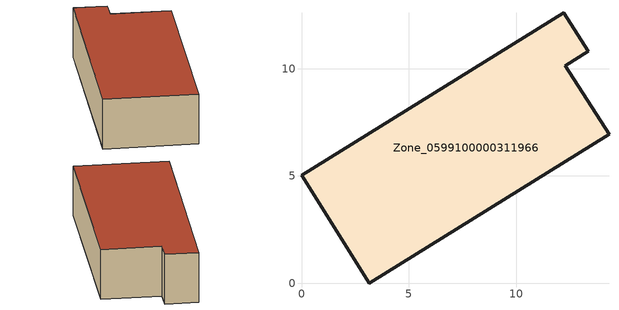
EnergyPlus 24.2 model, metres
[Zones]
Zone_0599100000311966
 floor ground (C_G): 3.15,0 0,5.03 12.22,12.61 13.35,10.81 12.29,10.14 14.32,6.95 z0
 wall outside (C_F): 13.35,10.81 12.22,12.61 0,5.03 3.15,0 14.32,6.95 12.29,10.14 13.35,10.81 z0:3.31
 roof outside (C_R): 14.32,6.95 12.29,10.14 13.35,10.81 12.22,12.61 0,5.03 3.15,0 z3.31
[BUILDING]
Pand.0599100000311966: North Axis=0; Terrain=City; Loads Convergence Tolerance Value=0.04; Temperature Convergence Tolerance Value=0.4; Solar Distribution=FullExterior; Maximum Number of Warmup Days=25; Minimum Number of Warmup Days=1
[Site:Location]
Rotterdam.The.Hague.AP_ZH_NLD Design_Conditions: Latitude=51.96; Longitude=4.45; Time Zone=1; Elevation=-4.5
[SITE:GROUNDTEMPERATURE:BUILDINGSURFACE]
18, 18, 18, 18, 18, 18, 18, 18, 18, 18, 18, 18
[MATERIAL] Thermal Absorptance=0.9; Solar Absorptance=0.7; Visible Absorptance=0.7
Name | Roughness | Thickness | Conductivity | Density | Specific Heat
G.TI.1946 | MediumSmooth | 0.15 | 1 | 540 | 1210
F.TI.1946 | Rough | 0.3 | 0.857143 | 1920 | 840
R.TI.1946 | MediumRough | 0.2 | 0.1 | 1500 | 1000
[CONSTRUCTION]
C_G: G.TI.1946
C_F: F.TI.1946
C_R: R.TI.1946
[ZONE]
Zone_0599100000311966: Type=1; Multiplier=1; Ceiling Height=Autocalculate; Volume=Autocalculate; Floor Area=autocalculate; Part of Total Floor Area=Yes
[ZONEINFILTRATION:DESIGNFLOWRATE]
Infil_Zone_0599100000311966: Zone or ZoneList or Space or SpaceList=Zone_0599100000311966; Schedule=AlwaysOn; Design Flow Rate Calculation Method=Flow/Area; Flow Rate per Floor Area=0.003; Constant Term Coefficient=1; Temperature Term Coefficient=0; Velocity Term Coefficient=0; Velocity Squared Term Coefficient=0
[HVACTEMPLATE:ZONE:IDEALLOADSAIRSYSTEM]
Zone_0599100000311966: Maximum Heating Supply Air Temperature=50; Minimum Cooling Supply Air Temperature=13; Maximum Heating Supply Air Humidity Ratio=0.0156; Minimum Cooling Supply Air Humidity Ratio=0.0077; Heating Limit=NoLimit; Cooling Limit=NoLimit; Dehumidification Control Type=ConstantSensibleHeatRatio; Cooling Sensible Heat Ratio=0.7; Dehumidification Setpoint=60; Humidification Control Type=None; Humidification Setpoint=30; Outdoor Air Method=None; Outdoor Air Flow Rate per Person=0.00944; Outdoor Air Flow Rate per Zone Floor Area=0; Outdoor Air Flow Rate per Zone=0; Demand Controlled Ventilation Type=None; Outdoor Air Economizer Type=NoEconomizer; Heat Recovery Type=None; Sensible Heat Recovery Effectiveness=0.7; Latent Heat Recovery Effectiveness=0.65
[ZONECONTROL:THERMOSTAT]
ThermostatControl_Zone_0599100000311966: Zone or ZoneList=Zone_0599100000311966; Control Type Schedule=DualSetpointControlType; Control 1=Thermostat_Zone_0599100000311966; Temperature Difference Between Cutout And Setpoint=0
[THERMOSTATSETPOINT:DUALSETPOINT]
Thermostat_Zone_0599100000311966: Heating Setpoint Temperature Schedule=HeatingSetpoint_Zone_0599100000311966; Cooling Setpoint Temperature Schedule=CoolingSetpoint_Zone_0599100000311966
[SCHEDULE:COMPACT]
HeatingSetpoint_Zone_0599100000311966: Through: 12/31, For: AllDays, Until: 24:00, 21
CoolingSetpoint_Zone_0599100000311966: Through: 12/31, For: AllDays, Until: 24:00, 24
DualSetpointControlType: Through: 12/31, For: AllDays, Until: 24:00, 4
AlwaysOn: Through: 12/31, For: AllDays, Until: 24:00, 1
